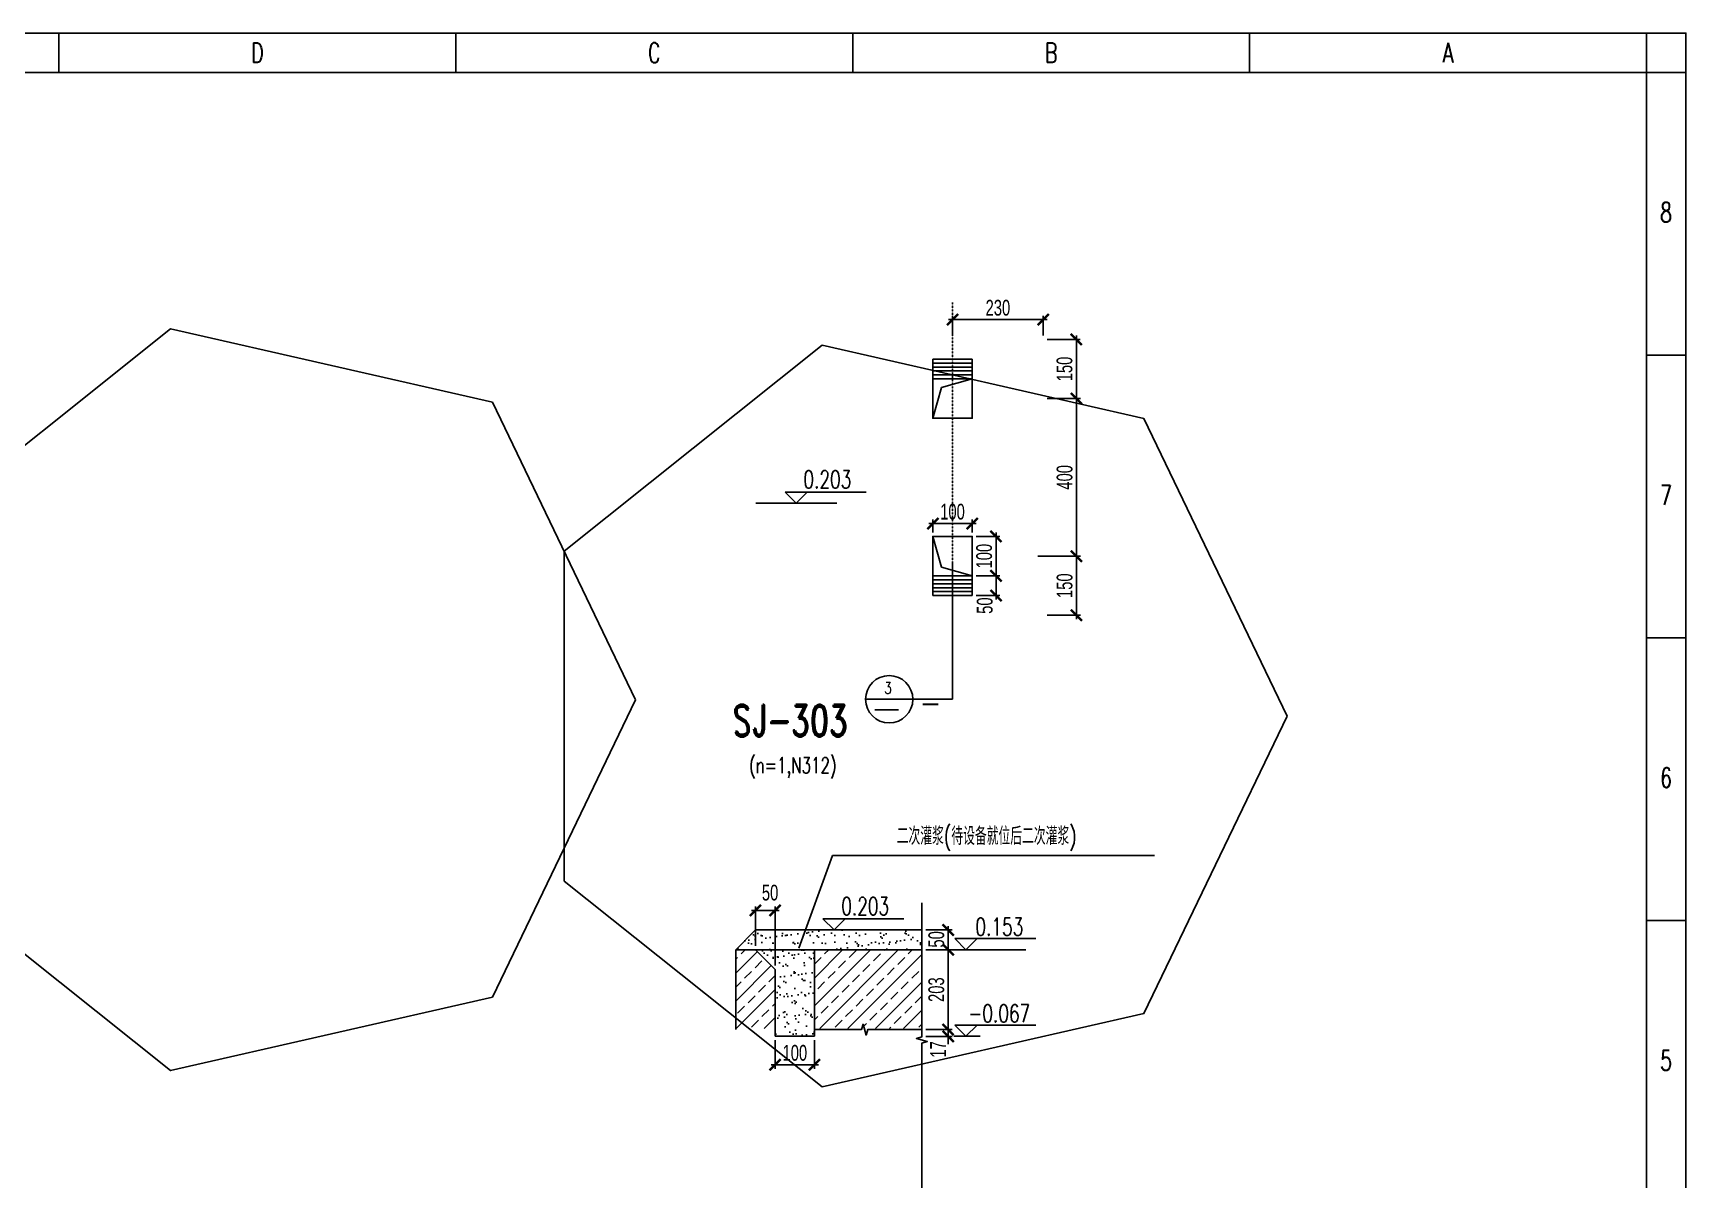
# Model space of a CAD drawing. Extents: x -383207 to 558143, y -95136 to 11777.
# Drawn here: x 174033 to 195010, y -78470 to -63917 of the extents above; entities that cross this region are included whole.
import ezdxf
from ezdxf.enums import TextEntityAlignment as Align

# ---------------------------------------------------------------- set-up
doc = ezdxf.new("R2010")
doc.units = 0
doc.linetypes.add('DASHDOT2', pattern=[0.5, 0.25, -0.125, 0, -0.125])
doc.layers.get('0').update_dxf_attribs({"linetype": 'CONTINUOUS'})
doc.layers.get('Defpoints').update_dxf_attribs({"linetype": 'CONTINUOUS'})
for name, color, linetype in [('DIM', 3, 'CONTINUOUS'), ('TEXT', 4, 'CONTINUOUS'), ('布置专业升版-B版', 1, 'CONTINUOUS'), ('河北布置专业D2条件20221124', 4, 'CONTINUOUS'), ('河北布置专业D2条件20240310', 4, 'CONTINUOUS')]:
    doc.layers.add(name, color=color, linetype=linetype)
doc.styles.add('bine', font='binee.shx', dxfattribs={"width": 0.7, "bigfont": 'binec.shx'})
doc.styles.add('HZ', font='TXT.shx', dxfattribs={"width": 0.7, "bigfont": 'hz.shx'})
doc.styles.add('RH', font='romans.shx', dxfattribs={"width": 0.7, "bigfont": 'hz.shx'})
doc.styles.add('RO', font='romand.shx', dxfattribs={"width": 0.8, "bigfont": 'ochinese.shx'})
doc.dimstyles.new('D0条件', dxfattribs={"dimscale": 100, "dimtxt": 2, "dimasz": 1, "dimexe": 0.5, "dimexo": 0.5, "dimgap": 0.5, "dimtad": 1, "dimdec": 0, "dimlfac": 0.1, "dimzin": 0, "dimdsep": 46, "dimtxsty": 'bine', "dimblk": 'ARCHTICK', "dimcen": 1, "dimdle": 0.5, "dimclrd": 3, "dimclre": 3, "dimclrt": 3, "dimadec": 0, "dimazin": 0, "dimtfac": 1, "dimtdec": 0, "dimtmove": 2, "dimatfit": 2, "dimldrblk": 'ARCHTICK', "dimfxl": 1, "dimtolj": 1, "dimtzin": 0, "dimarcsym": 1})

# ---------------------------------------------------------------- blocks, each defined once
blk = doc.blocks.new('tk')
at = {"color": 4}
for p, q in [((677531, -69999), (719581, -69999)), ((698931, -69999), (698931, -70499)), ((703968, -69999), (703968, -70499)), ((709006, -69999), (709006, -70499)), ((714043, -69999), (714043, -70499)), ((719081, -70499), (719081, -69999)), ((719581, -69999), (719581, -99699)), ((678781, -70499), (719081, -70499)), ((719081, -70499), (719081, -99199)), ((719081, -70499), (719581, -70499)), ((719081, -74086), (719581, -74086)), ((719081, -77674), (719581, -77674)), ((719081, -81261), (719581, -81261))]:
    blk.add_line(p, q, dxfattribs=at)
at = {"color": 4, "style": 'HZ', "width": 0.7}
for s, p in [('D', (701450, -70374)), ('C', (706487, -70374)), ('B', (711525, -70374)), ('A', (716562, -70374)), ('8', (719329, -72398)), ('7', (719329, -75986)), ('6', (719329, -79573)), ('5', (719329, -83161))]:
    blk.add_text(s, height=250, dxfattribs=at).set_placement(p, align=Align.CENTER)
blk = doc.blocks.new('_ArchTick')
at = {"color": 0}
blk.add_lwpolyline([(-0.71, -0.71, 0.3, 0.3, 0), (0.71, 0.71, 0.5, 0.5, 0)], format="xyseb", dxfattribs=at)
blk = doc.blocks.new('*D153')
at = {"layer": 'Defpoints', "color": 0, "transparency": 16777216}
for p in [(186854, -67553), (185702, -67804), (186854, -67804)]:
    blk.add_point(p, dxfattribs=at)
at = {"layer": '河北布置专业D2条件20221124', "color": 3, "lineweight": -2, "transparency": 16777216}
for p, q in [((185702, -67754), (185702, -67503)), ((186854, -67754), (186854, -67503)), ((185652, -67553), (186904, -67553))]:
    blk.add_line(p, q, dxfattribs=at)
at = {"layer": '河北布置专业D2条件20221124', "color": 3, "lineweight": -2, "transparency": 16777216, "xscale": 100, "yscale": 100, "zscale": 100, "rotation": 180}
blk.add_blockref('_ArchTick', (185702, -67553), dxfattribs=at)
at = {"layer": '河北布置专业D2条件20221124', "color": 3, "lineweight": -2, "transparency": 16777216, "xscale": 100, "yscale": 100, "zscale": 100}
blk.add_blockref('_ArchTick', (186854, -67553), dxfattribs=at)
at = {"layer": '河北布置专业D2条件20221124', "color": 3, "transparency": 16777216, "insert": (186278, -67403), "char_height": 200, "attachment_point": 5, "style": 'bine'}
blk.add_mtext('\\A1;230', dxfattribs=at)
blk = doc.blocks.new('*D154')
at = {"layer": 'Defpoints', "color": 0, "transparency": 16777216}
for p in [(186854, -67804), (186854, -68554), (187274, -68554)]:
    blk.add_point(p, dxfattribs=at)
at = {"layer": '河北布置专业D2条件20221124', "color": 3, "lineweight": -2, "transparency": 16777216}
for p, q in [((186904, -67804), (187324, -67804)), ((187274, -67754), (187274, -68604)), ((186904, -68554), (187324, -68554))]:
    blk.add_line(p, q, dxfattribs=at)
at = {"layer": '河北布置专业D2条件20221124', "color": 3, "lineweight": -2, "transparency": 16777216, "xscale": 100, "yscale": 100, "zscale": 100}
for p, rotation in [((187274, -67804), 90), ((187274, -68554), 270)]:
    blk.add_blockref('_ArchTick', p, dxfattribs=dict(at, rotation=rotation))
at = {"layer": '河北布置专业D2条件20221124', "color": 3, "transparency": 16777216, "insert": (187124, -68179), "char_height": 200, "attachment_point": 5, "rotation": 90, "style": 'bine'}
blk.add_mtext('\\A1;150', dxfattribs=at)
blk = doc.blocks.new('*D155')
at = {"layer": 'Defpoints', "color": 0, "transparency": 16777216}
for p in [(186903, -68554), (186825, -70554), (187275, -70554)]:
    blk.add_point(p, dxfattribs=at)
at = {"layer": '河北布置专业D2条件20221124', "color": 3, "lineweight": -2, "transparency": 16777216}
for p, q in [((186953, -68554), (187325, -68554)), ((187275, -68504), (187275, -70604)), ((186875, -70554), (187325, -70554))]:
    blk.add_line(p, q, dxfattribs=at)
at = {"layer": '河北布置专业D2条件20221124', "color": 3, "lineweight": -2, "transparency": 16777216, "xscale": 100, "yscale": 100, "zscale": 100}
for p, rotation in [((187275, -68554), 90), ((187275, -70554), 270)]:
    blk.add_blockref('_ArchTick', p, dxfattribs=dict(at, rotation=rotation))
at = {"layer": '河北布置专业D2条件20221124', "color": 3, "transparency": 16777216, "insert": (187125, -69554), "char_height": 200, "attachment_point": 5, "rotation": 90, "style": 'bine'}
blk.add_mtext('\\A1;400', dxfattribs=at)
blk = doc.blocks.new('*D156')
at = {"layer": 'Defpoints', "color": 0, "transparency": 16777216}
for p in [(186736, -70554), (186854, -71304), (187275, -71304)]:
    blk.add_point(p, dxfattribs=at)
at = {"layer": '河北布置专业D2条件20221124', "color": 3, "lineweight": -2, "transparency": 16777216}
for p, q in [((186786, -70554), (187325, -70554)), ((187275, -70504), (187275, -71354)), ((186904, -71304), (187325, -71304))]:
    blk.add_line(p, q, dxfattribs=at)
at = {"layer": '河北布置专业D2条件20221124', "color": 3, "lineweight": -2, "transparency": 16777216, "xscale": 100, "yscale": 100, "zscale": 100}
for p, rotation in [((187275, -70554), 90), ((187275, -71304), 270)]:
    blk.add_blockref('_ArchTick', p, dxfattribs=dict(at, rotation=rotation))
at = {"layer": '河北布置专业D2条件20221124', "color": 3, "transparency": 16777216, "insert": (187125, -70929), "char_height": 200, "attachment_point": 5, "rotation": 90, "style": 'bine'}
blk.add_mtext('\\A1;150', dxfattribs=at)
blk = doc.blocks.new('*D172')
at = {"layer": 'Defpoints', "color": 0, "transparency": 16777216}
for p in [(185952, -70304), (185952, -70804), (186254, -70804)]:
    blk.add_point(p, dxfattribs=at)
at = {"layer": '河北布置专业D2条件20221124', "color": 3, "lineweight": -2, "transparency": 16777216}
for p, q in [((186254, -70254), (186254, -70854)), ((186002, -70304), (186304, -70304)), ((186002, -70804), (186304, -70804))]:
    blk.add_line(p, q, dxfattribs=at)
at = {"layer": '河北布置专业D2条件20221124', "color": 3, "lineweight": -2, "transparency": 16777216, "xscale": 100, "yscale": 100, "zscale": 100}
for p, rotation in [((186254, -70304), 90), ((186254, -70804), 270)]:
    blk.add_blockref('_ArchTick', p, dxfattribs=dict(at, rotation=rotation))
at = {"layer": '河北布置专业D2条件20221124', "color": 3, "transparency": 16777216, "insert": (186104, -70554), "char_height": 200, "attachment_point": 5, "rotation": 90, "style": 'bine'}
blk.add_mtext('\\A1;100', dxfattribs=at)
blk = doc.blocks.new('*D173')
at = {"layer": 'Defpoints', "color": 0, "transparency": 16777216}
for p in [(185952, -70804), (185952, -71054), (186254, -71054)]:
    blk.add_point(p, dxfattribs=at)
at = {"layer": '河北布置专业D2条件20221124', "color": 3, "lineweight": -2, "transparency": 16777216}
for p, q in [((186002, -70804), (186304, -70804)), ((186254, -70754), (186254, -71104)), ((186002, -71054), (186304, -71054))]:
    blk.add_line(p, q, dxfattribs=at)
at = {"layer": '河北布置专业D2条件20221124', "color": 3, "lineweight": -2, "transparency": 16777216, "xscale": 100, "yscale": 100, "zscale": 100}
for p, rotation in [((186254, -70804), 90), ((186254, -71054), 270)]:
    blk.add_blockref('_ArchTick', p, dxfattribs=dict(at, rotation=rotation))
at = {"layer": '河北布置专业D2条件20221124', "color": 3, "transparency": 16777216, "insert": (186112, -71182), "char_height": 200, "attachment_point": 5, "rotation": 90, "style": 'bine'}
blk.add_mtext('\\A1;50', dxfattribs=at)
blk = doc.blocks.new('*D174')
at = {"layer": 'Defpoints', "color": 0, "transparency": 16777216}
for p in [(185452, -70141), (185452, -70304), (185952, -70304)]:
    blk.add_point(p, dxfattribs=at)
at = {"layer": '河北布置专业D2条件20221124', "color": 3, "lineweight": -2, "transparency": 16777216}
for p, q in [((186002, -70141), (185402, -70141)), ((185452, -70254), (185452, -70091)), ((185952, -70254), (185952, -70091))]:
    blk.add_line(p, q, dxfattribs=at)
at = {"layer": '河北布置专业D2条件20221124', "color": 3, "lineweight": -2, "transparency": 16777216, "xscale": 100, "yscale": 100, "zscale": 100, "rotation": 180}
blk.add_blockref('_ArchTick', (185452, -70141), dxfattribs=at)
at = {"layer": '河北布置专业D2条件20221124', "color": 3, "lineweight": -2, "transparency": 16777216, "xscale": 100, "yscale": 100, "zscale": 100}
blk.add_blockref('_ArchTick', (185952, -70141), dxfattribs=at)
at = {"layer": '河北布置专业D2条件20221124', "color": 3, "transparency": 16777216, "insert": (185702, -69991), "char_height": 200, "attachment_point": 5, "style": 'bine'}
blk.add_mtext('\\A1;100', dxfattribs=at)
blk = doc.blocks.new('*D175')
at = {"layer": 'Defpoints', "color": 0, "linetype": 'ByBlock', "ltscale": 0.5, "transparency": 16777216}
for p in [(185312, -75298), (185647, -75298), (185312, -75548)]:
    blk.add_point(p, dxfattribs=at)
at = {"layer": '河北布置专业D2条件20221124', "color": 3, "linetype": 'ByBlock', "lineweight": -2, "ltscale": 0.5, "transparency": 16777216}
for p, q in [((185362, -75298), (185697, -75298)), ((185647, -75598), (185647, -75248)), ((185362, -75548), (185697, -75548))]:
    blk.add_line(p, q, dxfattribs=at)
at = {"layer": '河北布置专业D2条件20221124', "color": 3, "linetype": 'ByBlock', "lineweight": -2, "ltscale": 0.5, "transparency": 16777216, "xscale": 100, "yscale": 100, "zscale": 100}
for p, rotation in [((185647, -75298), 90), ((185647, -75548), 270)]:
    blk.add_blockref('_ArchTick', p, dxfattribs=dict(at, rotation=rotation))
at = {"layer": '河北布置专业D2条件20221124', "color": 3, "linetype": 'ByBlock', "ltscale": 0.5, "transparency": 16777216, "insert": (185497, -75417), "char_height": 200, "attachment_point": 5, "rotation": 90, "style": 'bine'}
blk.add_mtext('\\A1;50', dxfattribs=at)
blk = doc.blocks.new('*D176')
at = {"layer": 'Defpoints', "color": 0, "linetype": 'ByBlock', "ltscale": 0.5, "transparency": 16777216}
for p in [(183451, -75050), (183201, -75548), (183451, -75798)]:
    blk.add_point(p, dxfattribs=at)
at = {"layer": '河北布置专业D2条件20221124', "color": 3, "linetype": 'ByBlock', "lineweight": -2, "ltscale": 0.5, "transparency": 16777216}
for p, q in [((183151, -75050), (183501, -75050)), ((183201, -75498), (183201, -75000)), ((183451, -75748), (183451, -75000))]:
    blk.add_line(p, q, dxfattribs=at)
at = {"layer": '河北布置专业D2条件20221124', "color": 3, "linetype": 'ByBlock', "lineweight": -2, "ltscale": 0.5, "transparency": 16777216, "xscale": 100, "yscale": 100, "zscale": 100, "rotation": 180}
blk.add_blockref('_ArchTick', (183201, -75050), dxfattribs=at)
at = {"layer": '河北布置专业D2条件20221124', "color": 3, "linetype": 'ByBlock', "lineweight": -2, "ltscale": 0.5, "transparency": 16777216, "xscale": 100, "yscale": 100, "zscale": 100}
blk.add_blockref('_ArchTick', (183451, -75050), dxfattribs=at)
at = {"layer": '河北布置专业D2条件20221124', "color": 3, "linetype": 'ByBlock', "ltscale": 0.5, "transparency": 16777216, "insert": (183387, -74825), "char_height": 200, "attachment_point": 5, "style": 'bine'}
blk.add_mtext('\\A1;50', dxfattribs=at)
blk = doc.blocks.new('*D157')
at = {"layer": 'Defpoints', "color": 0, "linetype": 'ByBlock', "ltscale": 0.5, "transparency": 16777216}
for p in [(185312, -75548), (185312, -76562, 0), (185647, -76562)]:
    blk.add_point(p, dxfattribs=at)
at = {"layer": '河北布置专业D2条件20221124', "color": 3, "linetype": 'ByBlock', "lineweight": -2, "ltscale": 0.5, "transparency": 16777216}
for p, q in [((185647, -75498), (185647, -76612)), ((185362, -75548), (185697, -75548)), ((185362, -76562), (185697, -76562))]:
    blk.add_line(p, q, dxfattribs=at)
at = {"layer": '河北布置专业D2条件20221124', "color": 3, "linetype": 'ByBlock', "lineweight": -2, "ltscale": 0.5, "transparency": 16777216, "xscale": 100, "yscale": 100, "zscale": 100}
for p, rotation in [((185647, -75548), 90), ((185647, -76562), 270)]:
    blk.add_blockref('_ArchTick', p, dxfattribs=dict(at, rotation=rotation))
at = {"layer": '河北布置专业D2条件20221124', "color": 3, "linetype": 'ByBlock', "ltscale": 0.5, "transparency": 16777216, "insert": (185497, -76055), "char_height": 200, "attachment_point": 5, "rotation": 90, "style": 'bine'}
blk.add_mtext('\\A1;203', dxfattribs=at)
blk = doc.blocks.new('*D159')
at = {"layer": 'Defpoints', "color": 0, "linetype": 'ByBlock', "ltscale": 0.5, "transparency": 16777216}
for p in [(185312, -76562, 0), (185647, -76562), (185312, -76648)]:
    blk.add_point(p, dxfattribs=at)
at = {"layer": '河北布置专业D2条件20221124', "color": 3, "linetype": 'ByBlock', "lineweight": -2, "ltscale": 0.5, "transparency": 16777216}
for p, q in [((185362, -76562), (185697, -76562)), ((185647, -76562), (185647, -76462)), ((185647, -76648), (185647, -76562)), ((185362, -76648), (185697, -76648)), ((185647, -76648), (185647, -76748))]:
    blk.add_line(p, q, dxfattribs=at)
at = {"layer": '河北布置专业D2条件20221124', "color": 3, "linetype": 'ByBlock', "lineweight": -2, "ltscale": 0.5, "transparency": 16777216, "xscale": 100, "yscale": 100, "zscale": 100}
for p, rotation in [((185647, -76562), 270), ((185647, -76648), 90)]:
    blk.add_blockref('_ArchTick', p, dxfattribs=dict(at, rotation=rotation))
at = {"layer": '河北布置专业D2条件20221124', "color": 3, "linetype": 'ByBlock', "ltscale": 0.5, "transparency": 16777216, "insert": (185518, -76813), "char_height": 200, "attachment_point": 5, "rotation": 90, "style": 'bine'}
blk.add_mtext('\\A1;17', dxfattribs=at)
blk = doc.blocks.new('*D160')
at = {"layer": 'Defpoints', "color": 0, "linetype": 'ByBlock', "ltscale": 0.5, "transparency": 16777216}
for p in [(183451, -76647, 0), (183951, -76647), (183451, -77008)]:
    blk.add_point(p, dxfattribs=at)
at = {"layer": '河北布置专业D2条件20221124', "color": 3, "linetype": 'ByBlock', "lineweight": -2, "ltscale": 0.5, "transparency": 16777216}
for p, q in [((183451, -76697), (183451, -77058)), ((183951, -76697), (183951, -77058)), ((184001, -77008), (183401, -77008))]:
    blk.add_line(p, q, dxfattribs=at)
at = {"layer": '河北布置专业D2条件20221124', "color": 3, "linetype": 'ByBlock', "lineweight": -2, "ltscale": 0.5, "transparency": 16777216, "xscale": 100, "yscale": 100, "zscale": 100, "rotation": 180}
blk.add_blockref('_ArchTick', (183451, -77008), dxfattribs=at)
at = {"layer": '河北布置专业D2条件20221124', "color": 3, "linetype": 'ByBlock', "lineweight": -2, "ltscale": 0.5, "transparency": 16777216, "xscale": 100, "yscale": 100, "zscale": 100}
blk.add_blockref('_ArchTick', (183951, -77008), dxfattribs=at)
at = {"layer": '河北布置专业D2条件20221124', "color": 3, "linetype": 'ByBlock', "ltscale": 0.5, "transparency": 16777216, "insert": (183701, -76858), "char_height": 200, "attachment_point": 5, "style": 'bine'}
blk.add_mtext('\\A1;100', dxfattribs=at)

msp = doc.modelspace()

# ---------------------------------------------------------------- hatches: boundary and pattern name
at = {"layer": '布置专业升版-B版', "ltscale": 5}
h = msp.add_hatch(dxfattribs=at)
h.set_pattern_fill('AR-SAND', color=6, scale=100)
h.set_pattern_definition([(37.5, (-326893.7, -1953942.76), (-6.299336, 192.682377), [0, -152, 0, -170, 0, -162.5]), (7.5, (-326893.7, -1953942.76), (176.97767, 282.214607), [0, -82, 0, -137, 0, -52.5]), (327.5, (-327016.7, -1953942.76), (311.414186, 0.565905), [0, -50, 0, -180, 0, -235]), (317.5, (-327016.7, -1953942.76), (300.61266, 87.767556), [0, -25, 0, -118, 0, -135])])
h.paths.add_polyline_path([(183950.9, -75546.6), (183200.9, -75546.6), (183450.9, -75796.6), (183450.9, -76645.6), (183950.9, -76645.6)])
h.paths.add_polyline_path([(185311.7, -75296.6), (183200.9, -75296.6), (182950.9, -75546.6), (183200.9, -75546.6), (183950.9, -75546.6), (185311.7, -75546.6)])
h = msp.add_hatch(dxfattribs=at)
h.set_pattern_fill('ANSI33', color=6, scale=1000)
h.set_pattern_definition([(45, (-326893.7, -1953942.76), (-176.776695, 176.776695), []), (45, (-326716.92, -1953942.76), (-176.776695, 176.776695), [125, -62.5])])
h.paths.add_polyline_path([(184567.9, -76478.5), (184605.4, -76616), (184627.3, -76547.2), (185311.7, -76546.6), (185311.7, -75546.6), (183950.9, -75546.6), (183950.9, -76547.2), (184546, -76547.2)])
h.paths.add_polyline_path([(183450.9, -75796.6), (183200.9, -75546.6), (182950.9, -75546.6), (182950.9, -76547.2), (183105, -76547.2), (183126.8, -76478.5), (183164.3, -76616), (183186.2, -76547.2), (183450.9, -76547.2)])

# ---------------------------------------------------------------- linework, layer by layer
for points in [[(152959.9, -63916.5), (195009.9, -63916.5), (195009.9, -93616.5), (152959.9, -93616.5)], [(181680.9, -72376.3), (179863.4, -68602.1), (175779.4, -67670), (172504.3, -70281.8), (172504.3, -74470.8), (175779.4, -77082.6), (179863.4, -76150.4)], [(189948.7, -72583.7), (188131.2, -68809.5), (184047.2, -67877.4), (180772.1, -70489.2), (180772.1, -74678.2), (184047.2, -77290), (188131.2, -76357.8)]]:
    msp.add_lwpolyline(points, close=True)
at = {"layer": '河北布置专业D2条件20221124', "color": 6}
for p, q in [((185952.3, -68054.4, 0), (185452.3, -68054.4, 0)), ((185452.3, -68054.4, 0), (185452.3, -68304.4, 0)), ((185952.3, -68104.4, 0), (185452.3, -68104.4, 0)), ((185952.3, -68154.4, 0), (185452.3, -68154.4, 0)), ((185952.3, -68304.4, 0), (185952.3, -68054.4, 0)), ((185952.3, -68204.4, 0), (185452.3, -68204.4, 0)), ((185952.3, -68254.4, 0), (185452.3, -68254.4, 0)), ((185952.3, -68304.4, 0), (185563.7, -68415.9, 0)), ((185452.3, -68804.4, 0), (185563.7, -68415.9, 0)), ((185452.3, -70304.4, 0), (185563.7, -70693, 0)), ((185702.3, -72369.9, 0), (185702.3, -70634.1, 0)), ((185452.3, -71054.4, 0), (185452.3, -70804.4, 0)), ((185952.3, -70854.4, 0), (185452.3, -70854.4, 0)), ((185952.3, -70804.4, 0), (185563.7, -70693, 0)), ((185952.3, -70804.4, 0), (185952.3, -71054.4, 0)), ((185952.3, -70904.4, 0), (185452.3, -70904.4, 0)), ((185952.3, -70954.4, 0), (185452.3, -70954.4, 0)), ((185952.3, -71004.4, 0), (185452.3, -71004.4, 0)), ((185952.3, -71054.4, 0), (185452.3, -71054.4, 0)), ((184598.4, -72369.9, 0), (185702.3, -72369.9, 0)), ((185017.1, -72502.6, 0), (184717.1, -72502.6, 0)), ((184180.3, -74352.3, 0), (183750.9, -75528, 0))]:
    msp.add_line(p, q, dxfattribs=at)
at = {"layer": '河北布置专业D2条件20221124', "color": 6, "linetype": 'ByBlock', "ltscale": 0.5}
for p, q in [((183578.2, -69741.9, 0), (184605, -69741.9, 0)), ((183718.8, -69882.5, 0), (183578.2, -69741.9, 0)), ((183718.8, -69882.5, 0), (183859.5, -69741.9, 0)), ((183205.4, -69882.5, 0), (184232.2, -69882.5, 0)), ((184180.3, -74352.3, 0), (188264.4, -74352.3, 0)), ((182950.9, -75547.6, 0), (183200.9, -75297.6, 0)), ((183200.9, -75297.6, 0), (185311.7, -75297.6, 0)), ((184057.7, -75157, 0), (185084.5, -75157, 0)), ((184198.3, -75297.6, 0), (184057.7, -75157, 0)), ((184198.3, -75297.6, 0), (184338.9, -75157, 0)), ((185731.7, -75407, 0), (186758.5, -75407, 0)), ((185872.3, -75547.6, 0), (185731.7, -75407, 0)), ((185872.3, -75547.6, 0), (186012.9, -75407, 0)), ((182950.9, -75547.6, 0), (182950.9, -76562.2, 0)), ((183200.9, -75547.6, 0), (182950.9, -75547.6, 0)), ((183200.9, -75547.6, 0), (183950.9, -75547.6, 0)), ((183200.9, -75547.6, 0), (183450.9, -75797.6, 0)), ((183950.9, -75547.6, 0), (185311.7, -75547.6, 0)), ((183950.9, -75547.6, 0), (183950.9, -76646.6, 0)), ((186631.2, -75547.6, 0), (185495.9, -75547.6, 0)), ((183450.9, -75797.6, 0), (183450.9, -76646.6, 0)), ((185731.7, -76506), (186758.5, -76506)), ((185872.3, -76646.6), (185731.7, -76506)), ((185872.3, -76646.6), (186012.9, -76506)), ((183450.9, -76646.6), (183950.9, -76646.6)), ((186052.4, -76646.6), (185719.4, -76646.6))]:
    msp.add_line(p, q, dxfattribs=at)
at = {"layer": '河北布置专业D2条件20221124', "color": 6, "elevation": 0}
for points in [[(185452.3, -68304.4), (185952.3, -68304.4), (185952.3, -68804.4), (185452.3, -68804.4)], [(185452.3, -70804.4), (185952.3, -70804.4), (185952.3, -70304.4), (185452.3, -70304.4)]]:
    msp.add_lwpolyline(points, close=True, dxfattribs=at)
at = {"layer": '河北布置专业D2条件20221124', "color": 6, "const_width": 25, "elevation": 0}
msp.add_lwpolyline([(185522.5, -72435.4), (185322.5, -72435.4)], dxfattribs=at)
at = {"layer": '河北布置专业D2条件20221124', "color": 6, "linetype": 'ByBlock', "ltscale": 0.5, "elevation": 0}
for points in [[(185311.7, -79365.4), (185311.7, -76735.8), (185380.5, -76713.9), (185243, -76676.4), (185311.7, -76654.5), (185311.7, -74952.4)], [(183950.9, -76562.2), (184546, -76562.2), (184567.9, -76493.5), (184605.4, -76631), (184627.3, -76562.2), (185311.7, -76562.2)]]:
    msp.add_lwpolyline(points, dxfattribs=at)
at = {"layer": '河北布置专业D2条件20221124', "color": 6}
msp.add_circle((184898.4, -72369.9, 0), 300, dxfattribs=at)
at = {"layer": '河北布置专业D2条件20240310', "color": 2, "linetype": 'DASHDOT2', "ltscale": 0.5}
msp.add_line((185702.3, -71772.3, 0), (185702.3, -67336.6, 0), dxfattribs=at)

# ---------------------------------------------------------------- block references
at = {"layer": 'DIM'}
msp.add_blockref('tk', (-524571, 6082.1), dxfattribs=at)

# ---------------------------------------------------------------- texts
at = {"layer": 'TEXT', "width": 0.7}
for s, height, style, p in [('SJ-303', 400, 'RO', (182910.9, -72841.4)), ('(n=1,N312)', 200, 'RH', (183121.2, -73307.2))]:
    msp.add_text(s, height=height, dxfattribs=dict(at, style=style)).set_placement(p)
at = {"layer": '河北布置专业D2条件20221124', "color": 6, "linetype": 'ByBlock', "ltscale": 0.5, "style": 'RH', "width": 0.7}
for s, p in [('0.203', (184114.3, -69692.9, 0)), ('二次灌浆(待设备就位后二次灌浆)', (186135.8, -74218.8, 0)), ('0.203', (184593.8, -75108)), ('0.153', (186296.9, -75369.3, 0)), ('-0.067', (186296.9, -76468.3))]:
    msp.add_text(s, height=225, dxfattribs=at).set_placement(p, align=Align.CENTER)
at = {"layer": '河北布置专业D2条件20240310', "color": 6, "style": 'RO', "width": 0.7}
msp.add_text('3', height=150, dxfattribs=at).set_placement((184837.6, -72301.5))

# ---------------------------------------------------------------- dimensions: what is measured, and where the dimension line sits
at = {"layer": '河北布置专业D2条件20221124', "color": 6}
for p1, p2, distance, picture, middle in [((185702.3, -67804.4, 0), (186853.8, -67804.4, 0), 251.5, '*D153', (186278.1, -67403, 0)), ((186853.8, -67804.4, 0), (186853.8, -68554.4, 0), 420.4, '*D154', (187124.2, -68179.4, 0)), ((185952.3, -70304.4, 0), (185452.3, -70304.4, 0), -163.8, '*D174', (185702.3, -69990.7, 0)), ((185952.3, -70304.4, 0), (185952.3, -70804.4, 0), 301.9, '*D172', (186104.2, -70554.4, 0))]:
    dim = msp.add_aligned_dim(p1=p1, p2=p2, distance=distance, dimstyle='D0条件', override={"dimlfac": 0.2, "dimadec": 1, "dimfxl": 100}, dxfattribs=at)
    dim.commit()
    dim.dimension.update_dxf_attribs({"geometry": picture, "text_midpoint": middle})
for base, p1, p2, picture, middle in [((187275, -70554.4, 0), (186903.4, -68554.4, 0), (186825, -70554.4, 0), '*D155', (187125, -69554.4, 0)), ((187275.4, -71304.4, 0), (186735.9, -70554.4, 0), (186853.8, -71304.4, 0), '*D156', (187125.4, -70929.4, 0))]:
    dim = msp.add_linear_dim(base=base, p1=p1, p2=p2, angle=90, dimstyle='D0条件', override={"dimlfac": 0.2, "dimadec": 1, "dimfxl": 100}, dxfattribs=at)
    dim.commit()
    dim.dimension.update_dxf_attribs({"geometry": picture, "text_midpoint": middle})
dim = msp.add_linear_dim(base=(186254.2, -71054.4, 0), p1=(185952.3, -70804.4, 0), p2=(185952.3, -71054.4, 0), angle=90, dimstyle='D0条件', override={"dimlfac": 0.2, "dimadec": 1, "dimfxl": 100}, dxfattribs=at)
dim.commit()
dim.dimension.update_dxf_attribs({"geometry": '*D173', "text_midpoint": (186111.6, -71182.5, 0), "dimtype": 160})
at = {"layer": '河北布置专业D2条件20221124', "color": 6, "linetype": 'ByBlock', "ltscale": 0.5}
dim = msp.add_linear_dim(base=(183450.9, -75049.9, 0), p1=(183200.9, -75547.6, 0), p2=(183450.9, -75797.6, 0), dimstyle='D0条件', override={"dimlfac": 0.2, "dimadec": 4, "dimfxl": 100}, dxfattribs=at)
dim.commit()
dim.dimension.update_dxf_attribs({"geometry": '*D176', "text_midpoint": (183386.8, -74824.9, 0), "dimtype": 160})
for base, p1, p2, picture, middle, dimtype in [((185647.1, -75297.6, 0), (185311.7, -75547.6, 0), (185311.7, -75297.6, 0), '*D175', (185497, -75417.3, 0), 161), ((185647.1, -76562.2), (185311.7, -76647.6), (185311.7, -76562.2, 0), '*D159', (185518, -76812.8), 160)]:
    dim = msp.add_linear_dim(base=base, p1=p1, p2=p2, angle=90, dimstyle='D0条件', override={"dimlfac": 0.2, "dimadec": 4, "dimfxl": 100}, dxfattribs=at)
    dim.commit()
    dim.dimension.update_dxf_attribs({"geometry": picture, "text_midpoint": middle, "dimtype": dimtype})
dim = msp.add_linear_dim(base=(185647.1, -76562.2), p1=(185311.7, -75547.6), p2=(185311.7, -76562.2, 0), angle=90, dimstyle='D0条件', override={"dimlfac": 0.2, "dimadec": 4, "dimfxl": 100}, dxfattribs=at)
dim.commit()
dim.dimension.update_dxf_attribs({"geometry": '*D157', "text_midpoint": (185497.1, -76054.9)})
dim = msp.add_linear_dim(base=(183450.9, -77007.8), p1=(183950.9, -76646.6), p2=(183450.9, -76646.6, 0), dimstyle='D0条件', override={"dimlfac": 0.2, "dimadec": 4, "dimfxl": 100}, dxfattribs=at)
dim.commit()
dim.dimension.update_dxf_attribs({"geometry": '*D160', "text_midpoint": (183700.9, -76857.8)})

doc.saveas('drawing.dxf')
